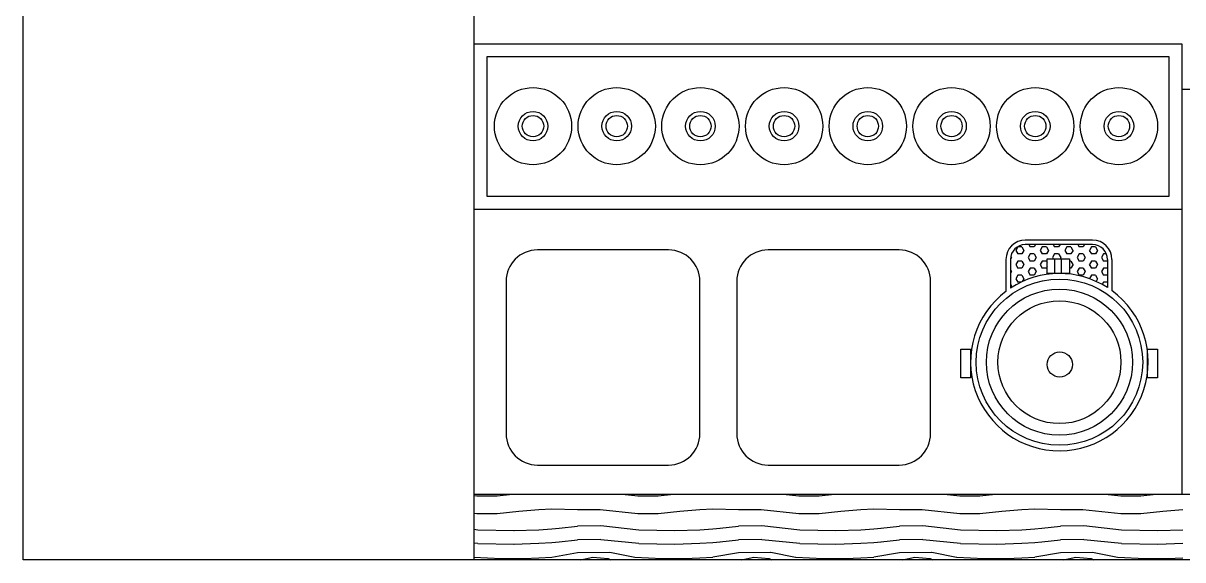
# Model space of a CAD drawing. Header units: inches. Extents: x 17051 to 22421, y 40046 to 42546.
# Drawn here: x 17051 to 18852, y 40046 to 40881 of the extents above; entities that cross this region are included whole.
import ezdxf

# ---------------------------------------------------------------- set-up
doc = ezdxf.new("R2010")
doc.units = ezdxf.units.IN
doc.header["$MEASUREMENT"] = 0
doc.layers.add('freecads.com', color=7, linetype='Continuous')

msp = doc.modelspace()

# ---------------------------------------------------------------- linework, layer by layer
at = {"layer": 'freecads.com', "ltscale": 50}
for p, q in [((17051.4, 40046.3), (17051.4, 42546.3)), ((17751.4, 41916.3), (17751.4, 40046.3)), ((17751.4, 40148.3), (19252.2, 40148.3)), ((21911.4, 40046.3), (17051.4, 40046.3))]:
    msp.add_line(p, q, dxfattribs=at)
at = {"layer": 'freecads.com'}
for p, q in [((18851.4, 40848.3), (17751.4, 40848.3)), ((17751.4, 40848.3), (17751.4, 40148.3)), ((18851.4, 40148.3), (18851.4, 40848.3)), ((17771.4, 40828.3), (17771.4, 40611.7)), ((18831.4, 40828.3), (17771.4, 40828.3)), ((18831.4, 40611.7), (18831.4, 40828.3)), ((18851.4, 40778.3), (19251.4, 40778.3)), ((17771.4, 40611.7), (18831.4, 40611.7)), ((17751.4, 40591.7), (18851.4, 40591.7)), ((18712.3, 40543.6), (18607.8, 40543.6)), ((18053.7, 40528.2), (17850, 40528.2)), ((18412, 40528.2), (18208.3, 40528.2)), ((18592.9, 40527.5), (18596.1, 40522)), ((18596.1, 40533), (18593, 40527.5)), ((18602.5, 40533), (18596.1, 40533)), ((18602.5, 40533), (18605.6, 40527.5)), ((18605.7, 40527.5), (18602.5, 40522)), ((18712.3, 40536.6), (18607.8, 40536.6)), ((18613.1, 40536.6), (18615.2, 40533)), ((18621.5, 40533), (18615.2, 40533)), ((18623.6, 40536.6), (18621.5, 40533)), ((18631, 40527.5), (18634.2, 40522)), ((18634.2, 40533), (18631.1, 40527.5)), ((18640.6, 40533), (18634.2, 40533)), ((18640.6, 40533), (18643.7, 40527.5)), ((18643.8, 40527.5), (18640.6, 40522)), ((18651.2, 40536.6), (18653.3, 40533)), ((18659.6, 40533), (18653.3, 40533)), ((18661.7, 40536.6), (18659.6, 40533)), ((18669.1, 40527.5), (18672.3, 40522)), ((18672.3, 40533), (18669.2, 40527.5)), ((18678.7, 40533), (18672.3, 40533)), ((18678.7, 40533), (18681.8, 40527.5)), ((18681.9, 40527.5), (18678.7, 40522)), ((18689.3, 40536.6), (18691.4, 40533)), ((18697.7, 40533), (18691.4, 40533)), ((18699.8, 40536.6), (18697.7, 40533)), ((18707.2, 40527.5), (18710.4, 40522)), ((18710.4, 40533), (18707.3, 40527.5)), ((18716.8, 40533), (18710.4, 40533)), ((18716.8, 40533), (18719.9, 40527.5)), ((18720, 40527.5), (18716.8, 40522)), ((18577.8, 40513.6), (18577.8, 40463.9)), ((18586.6, 40516.5), (18584.8, 40513.4)), ((18584.8, 40513.6), (18584.8, 40468.9)), ((18585.4, 40518.6), (18586.6, 40516.5)), ((18592.9, 40505.5), (18596.1, 40500)), ((18596.1, 40511), (18593, 40505.5)), ((18602.5, 40522), (18596.1, 40522)), ((18602.5, 40511), (18596.1, 40511)), ((18602.5, 40511), (18605.6, 40505.5)), ((18605.7, 40505.5), (18602.5, 40500)), ((18615.2, 40522), (18612, 40516.5)), ((18612, 40516.5), (18615.2, 40511)), ((18621.5, 40522), (18615.2, 40522)), ((18621.5, 40511), (18615.2, 40511)), ((18621.5, 40522), (18624.7, 40516.5)), ((18624.7, 40516.5), (18621.5, 40511)), ((18631, 40505.5), (18634.2, 40500)), ((18634.2, 40511), (18631.1, 40505.5)), ((18640.6, 40522), (18634.2, 40522)), ((18640.6, 40511), (18634.2, 40511)), ((18640.6, 40511), (18641.8, 40508.9)), ((18641.8, 40491.5), (18641.8, 40514.6)), ((18641.8, 40514.6), (18676.6, 40514.6)), ((18653.3, 40522), (18650.1, 40516.5)), ((18650.1, 40516.5), (18651.2, 40514.6)), ((18659.6, 40522), (18653.3, 40522)), ((18653.7, 40491.5), (18653.7, 40514.6)), ((18659.6, 40522), (18662.8, 40516.5)), ((18662.8, 40516.5), (18661.7, 40514.6)), ((18663.7, 40514.6), (18663.7, 40491.5)), ((18678.7, 40522), (18672.3, 40522)), ((18676.6, 40514.6), (18676.6, 40491.5)), ((18678.7, 40511), (18676.6, 40511)), ((18678.7, 40511), (18681.8, 40505.5)), ((18681.9, 40505.5), (18678.7, 40500)), ((18691.4, 40522), (18688.2, 40516.5)), ((18688.2, 40516.5), (18691.4, 40511)), ((18697.7, 40522), (18691.4, 40522)), ((18697.7, 40511), (18691.4, 40511)), ((18697.7, 40522), (18700.9, 40516.5)), ((18700.9, 40516.5), (18697.7, 40511)), ((18707.2, 40505.5), (18710.4, 40500)), ((18710.4, 40511), (18707.3, 40505.5)), ((18716.8, 40522), (18710.4, 40522)), ((18716.8, 40511), (18710.4, 40511)), ((18716.8, 40511), (18719.9, 40505.5)), ((18720, 40505.5), (18716.8, 40500)), ((18729.5, 40522), (18726.3, 40516.5)), ((18726.3, 40516.5), (18729.5, 40511)), ((18733.7, 40522), (18729.5, 40522)), ((18735.3, 40511), (18729.5, 40511)), ((18735.3, 40513.6), (18735.3, 40469.8)), ((18742.3, 40513.6), (18742.3, 40465)), ((18584.8, 40497.6), (18586.6, 40494.5)), ((18586.6, 40494.5), (18584.8, 40491.4)), ((18596.1, 40489), (18593, 40483.5)), ((18602.5, 40500), (18596.1, 40500)), ((18602.5, 40489), (18596.1, 40489)), ((18602.5, 40489), (18605.6, 40483.5)), ((18615.2, 40500), (18612, 40494.5)), ((18612, 40494.5), (18615.2, 40489)), ((18621.5, 40500), (18615.2, 40500)), ((18621.5, 40489), (18615.2, 40489)), ((18621.5, 40500), (18624.7, 40494.5)), ((18624.7, 40494.5), (18621.5, 40489)), ((18640.6, 40500), (18634.2, 40500)), ((18641.8, 40502.1), (18640.6, 40500)), ((18676.6, 40491.5), (18641.8, 40491.5)), ((18678.7, 40500), (18676.6, 40500)), ((18691.4, 40500), (18688.2, 40494.5)), ((18688.2, 40494.5), (18691.4, 40489)), ((18697.7, 40500), (18691.4, 40500)), ((18697.7, 40489), (18691.4, 40489)), ((18697.7, 40500), (18700.9, 40494.5)), ((18700.9, 40494.5), (18697.7, 40489)), ((18710.4, 40489), (18707.3, 40483.6)), ((18716.8, 40500), (18710.4, 40500)), ((18716.8, 40489), (18710.4, 40489)), ((18716.8, 40489), (18719.9, 40483.5)), ((18729.5, 40500), (18726.3, 40494.5)), ((18726.3, 40494.5), (18729.5, 40489)), ((18735.3, 40500), (18729.5, 40500)), ((18735.3, 40489), (18729.5, 40489)), ((17801.3, 40479.5), (17801.3, 40242.5)), ((18102.4, 40242.5), (18102.4, 40479.5)), ((18159.6, 40479.5), (18159.6, 40242.5)), ((18460.7, 40242.5), (18460.7, 40479.5)), ((18584.8, 40475.6), (18586.6, 40472.5)), ((18586.6, 40472.5), (18584.8, 40469.4)), ((18592.9, 40483.5), (18596.1, 40478)), ((18600.9, 40478), (18596.1, 40478)), ((18605.7, 40483.5), (18603.1, 40479)), ((18720, 40483.5), (18717.6, 40479.4)), ((18729.5, 40478), (18727.4, 40474.5)), ((18735.3, 40478), (18729.5, 40478)), ((18507.5, 40329.1), (18507.5, 40373.9)), ((18507.5, 40373.9), (18522.7, 40373.9)), ((18522.7, 40373.9), (18522.7, 40329.1)), ((18797.6, 40329.1), (18797.6, 40373.9)), ((18797.6, 40373.9), (18812.9, 40373.9)), ((18812.9, 40373.9), (18812.9, 40329.1)), ((18522.7, 40329.1), (18507.5, 40329.1)), ((18812.9, 40329.1), (18797.6, 40329.1)), ((17850, 40193.8), (18053.7, 40193.8)), ((18208.3, 40193.8), (18412, 40193.8)), ((17751.4, 40148.3), (19251.4, 40148.3))]:
    msp.add_line(p, q, dxfattribs=at)
at = {"layer": 'freecads.com', "ltscale": 50, "transparency": 33554554}
for p, q in [((17751.4, 40146.2), (17756.1, 40145.7)), ((17756.2, 40145.7), (17787.4, 40145.7)), ((17787.4, 40145.7), (17811.3, 40148.3)), ((17981.6, 40148.3), (18006.1, 40145.7)), ((18006.2, 40145.7), (18037.4, 40145.7)), ((18037.4, 40145.7), (18061.3, 40148.3)), ((18231.6, 40148.3), (18256.1, 40145.7)), ((18256.2, 40145.7), (18287.4, 40145.7)), ((18287.4, 40145.7), (18311.3, 40148.3)), ((18481.6, 40148.3), (18506.1, 40145.7)), ((18506.2, 40145.7), (18537.4, 40145.7)), ((18537.4, 40145.7), (18561.3, 40148.3)), ((18731.6, 40148.3), (18756.1, 40145.7)), ((18756.2, 40145.7), (18787.4, 40145.7)), ((18787.4, 40145.7), (18811.3, 40148.3)), ((17751.4, 40118.7), (17756.1, 40118.2)), ((17756.2, 40118.2), (17787.4, 40118.2)), ((17787.4, 40118.2), (17821.2, 40121.9)), ((17821.2, 40121.9), (17852.4, 40124.4)), ((17852.4, 40124.5), (17872.4, 40125.7)), ((17872.4, 40125.7), (17912.4, 40124.4)), ((17912.4, 40124.4), (17947.4, 40124.4)), ((17947.4, 40124.5), (18006.1, 40118.2)), ((18006.2, 40118.2), (18037.4, 40118.2)), ((18037.4, 40118.2), (18071.2, 40121.9)), ((18071.2, 40121.9), (18102.4, 40124.4)), ((18102.4, 40124.5), (18122.4, 40125.7)), ((18122.4, 40125.7), (18162.4, 40124.4)), ((18162.4, 40124.4), (18197.4, 40124.4)), ((18197.4, 40124.5), (18256.1, 40118.2)), ((18256.2, 40118.2), (18287.4, 40118.2)), ((18287.4, 40118.2), (18321.2, 40121.9)), ((18321.2, 40121.9), (18352.4, 40124.4)), ((18352.4, 40124.5), (18372.4, 40125.7)), ((18372.4, 40125.7), (18412.4, 40124.4)), ((18412.4, 40124.4), (18447.4, 40124.4)), ((18447.4, 40124.5), (18506.1, 40118.2)), ((18506.2, 40118.2), (18537.4, 40118.2)), ((18537.4, 40118.2), (18571.2, 40121.9)), ((18571.2, 40121.9), (18602.4, 40124.4)), ((18602.4, 40124.5), (18622.4, 40125.7)), ((18622.4, 40125.7), (18662.4, 40124.4)), ((18662.4, 40124.4), (18697.4, 40124.4)), ((18697.4, 40124.5), (18756.1, 40118.2)), ((18756.2, 40118.2), (18787.4, 40118.2)), ((18787.4, 40118.2), (18821.2, 40121.9)), ((18821.2, 40121.9), (18852.4, 40124.4)), ((17751.4, 40093.9), (17757.4, 40093.2)), ((17757.4, 40093.2), (17813.7, 40091.9)), ((17813.6, 40092), (17852.4, 40093.2)), ((17852.4, 40093.2), (17872.4, 40094.5)), ((17872.4, 40094.4), (17883.7, 40095.7)), ((17883.6, 40095.5), (17912.4, 40098.7)), ((17912.4, 40099.1), (17948.6, 40099.6)), ((17948.6, 40099.5), (18007.4, 40093.2)), ((18007.4, 40093.2), (18063.7, 40091.9)), ((18063.6, 40092), (18102.4, 40093.2)), ((18102.4, 40093.2), (18122.4, 40094.5)), ((18122.4, 40094.4), (18133.7, 40095.7)), ((18133.6, 40095.5), (18162.4, 40098.7)), ((18162.4, 40099.1), (18198.6, 40099.6)), ((18198.6, 40099.5), (18257.4, 40093.2)), ((18257.4, 40093.2), (18313.7, 40091.9)), ((18313.6, 40092), (18352.4, 40093.2)), ((18352.4, 40093.2), (18372.4, 40094.5)), ((18372.4, 40094.4), (18383.7, 40095.7)), ((18383.6, 40095.5), (18412.4, 40098.7)), ((18412.4, 40099.1), (18448.6, 40099.6)), ((18448.6, 40099.5), (18507.4, 40093.2)), ((18507.4, 40093.2), (18563.7, 40091.9)), ((18563.6, 40092), (18602.4, 40093.2)), ((18602.4, 40093.2), (18622.4, 40094.5)), ((18622.4, 40094.4), (18633.7, 40095.7)), ((18633.6, 40095.5), (18662.4, 40098.7)), ((18662.4, 40099.1), (18698.6, 40099.6)), ((18698.6, 40099.5), (18757.4, 40093.2)), ((18757.4, 40093.2), (18813.7, 40091.9)), ((18813.6, 40092), (18852.4, 40093.2)), ((17852.4, 40072), (17872.4, 40073.2)), ((17872.4, 40073.2), (17883.7, 40074.4)), ((17883.6, 40074.2), (17912.4, 40077.5)), ((17912.4, 40077.8), (17948.6, 40078.3)), ((17948.6, 40078.2), (18007.4, 40072)), ((18102.4, 40072), (18122.4, 40073.2)), ((18122.4, 40073.2), (18133.7, 40074.4)), ((18133.6, 40074.2), (18162.4, 40077.5)), ((18162.4, 40077.9), (18198.6, 40078.4)), ((18198.6, 40078.2), (18257.4, 40072)), ((18352.4, 40072), (18372.4, 40073.2)), ((18372.4, 40073.2), (18383.7, 40074.4)), ((18383.6, 40074.2), (18412.4, 40077.5)), ((18412.4, 40077.9), (18448.6, 40078.4)), ((18448.6, 40078.2), (18507.4, 40072)), ((18602.4, 40072), (18622.4, 40073.2)), ((18622.4, 40073.2), (18633.7, 40074.4)), ((18633.6, 40074.2), (18662.4, 40077.5)), ((18662.4, 40077.9), (18698.6, 40078.4)), ((18698.6, 40078.2), (18757.4, 40072)), ((17751.4, 40072.6), (17757.4, 40072)), ((17757.4, 40071.9), (17813.7, 40070.7)), ((17813.6, 40070.7), (17852.4, 40072)), ((17872.5, 40050.7), (17912.5, 40057.8)), ((17912.3, 40057.8), (17962.3, 40058.2)), ((17962.4, 40058.2), (18001.1, 40050.7)), ((18007.4, 40071.9), (18063.7, 40070.7)), ((18063.6, 40070.7), (18102.4, 40072)), ((18122.5, 40050.8), (18162.5, 40057.8)), ((18162.3, 40057.8), (18212.3, 40058.2)), ((18212.4, 40058.2), (18251.1, 40050.7)), ((18257.4, 40071.9), (18313.7, 40070.7)), ((18313.6, 40070.7), (18352.4, 40072)), ((18372.5, 40050.8), (18412.5, 40057.9)), ((18412.3, 40057.8), (18462.3, 40058.2)), ((18462.4, 40058.2), (18501.1, 40050.7)), ((18507.4, 40071.9), (18563.7, 40070.7)), ((18563.6, 40070.7), (18602.4, 40072)), ((18622.5, 40050.8), (18662.5, 40057.9)), ((18662.3, 40057.8), (18712.3, 40058.2)), ((18712.4, 40058.2), (18751.1, 40050.7)), ((18757.4, 40071.9), (18813.7, 40070.7)), ((18813.6, 40070.7), (18852.4, 40072)), ((17751.4, 40050.7), (17793.7, 40048.2)), ((17793.7, 40048.2), (17828.7, 40048.2)), ((17828.7, 40048.2), (17852.4, 40049.4)), ((17852.4, 40049.5), (17872.4, 40050.7)), ((17917.2, 40046.3), (17936.3, 40050.6)), ((17936.2, 40050.7), (17959.9, 40048.2)), ((17959.9, 40048.2), (17964.2, 40046.3)), ((18001.2, 40050.7), (18043.7, 40048.2)), ((18043.7, 40048.2), (18078.7, 40048.2)), ((18078.7, 40048.2), (18102.4, 40049.4)), ((18102.4, 40049.5), (18122.4, 40050.7)), ((18167.2, 40046.3), (18186.3, 40050.6)), ((18186.2, 40050.7), (18209.9, 40048.2)), ((18209.9, 40048.2), (18214.2, 40046.3)), ((18251.2, 40050.7), (18293.7, 40048.2)), ((18293.7, 40048.2), (18328.7, 40048.2)), ((18328.7, 40048.2), (18352.4, 40049.4)), ((18352.4, 40049.5), (18372.4, 40050.7)), ((18417.2, 40046.3), (18436.3, 40050.6)), ((18436.2, 40050.7), (18459.9, 40048.2)), ((18459.9, 40048.2), (18464.2, 40046.3)), ((18501.2, 40050.7), (18543.7, 40048.2)), ((18543.7, 40048.2), (18578.7, 40048.2)), ((18578.7, 40048.2), (18602.4, 40049.4)), ((18602.4, 40049.5), (18622.4, 40050.7)), ((18667.2, 40046.3), (18686.3, 40050.6)), ((18686.2, 40050.7), (18709.9, 40048.2)), ((18709.9, 40048.2), (18714.2, 40046.3)), ((18751.2, 40050.7), (18793.7, 40048.2)), ((18793.7, 40048.2), (18828.7, 40048.2)), ((18828.7, 40048.2), (18852.4, 40049.4))]:
    msp.add_line(p, q, dxfattribs=at)
at = {"layer": 'freecads.com'}
for centre, radius in [((17843.2, 40720.7), 60), ((17973.2, 40720.7), 60), ((18103.2, 40720.7), 60), ((18233.2, 40720.7), 60), ((18363.2, 40720.7), 60), ((18493.2, 40720.7), 60), ((18623.2, 40720.7), 60), ((18753.2, 40720.7), 60), ((17843.2, 40720.7), 23), ((17973.2, 40720.7), 23), ((18103.2, 40720.7), 23), ((18233.2, 40720.7), 23), ((18363.2, 40720.7), 23), ((18493.2, 40720.7), 23), ((18623.2, 40720.7), 23), ((18753.2, 40720.7), 23), ((17843.2, 40720.7), 16.6), ((17973.2, 40720.7), 16.6), ((18103.2, 40720.7), 16.6), ((18233.2, 40720.7), 16.6), ((18363.2, 40720.7), 16.6), ((18493.2, 40720.7), 16.6), ((18623.2, 40720.7), 16.6), ((18753.2, 40720.7), 16.6), ((18660.8, 40353.7), 129.3), ((18660.8, 40353.7), 113.5), ((18660.8, 40353.7), 95.5), ((18661.3, 40350.1), 19.6)]:
    msp.add_circle(centre, radius, dxfattribs=at)
for centre, radius, start, end in [((18607.8, 40513.6), 30, 90, 180), ((18712.3, 40513.6), 30, 0, 90), ((17850, 40479.5), 48.7, 90, 180), ((18053.7, 40479.5), 48.7, 0, 90), ((18208.3, 40479.5), 48.7, 90, 180), ((18412, 40479.5), 48.7, 0, 90), ((18607.8, 40513.6), 23, 90, 180), ((18712.3, 40513.6), 23, 0, 90), ((18660.8, 40353.7), 137.9, 57.3007, 123.4157), ((18660.8, 40353.7), 137.9, 126.975, 53.7729), ((17850, 40242.5), 48.7, 180, 270), ((18053.7, 40242.5), 48.7, 270, 0), ((18208.3, 40242.5), 48.7, 180, 270), ((18412, 40242.5), 48.7, 270, 0)]:
    msp.add_arc(centre, radius, start, end, dxfattribs=at)

doc.saveas('drawing.dxf')
